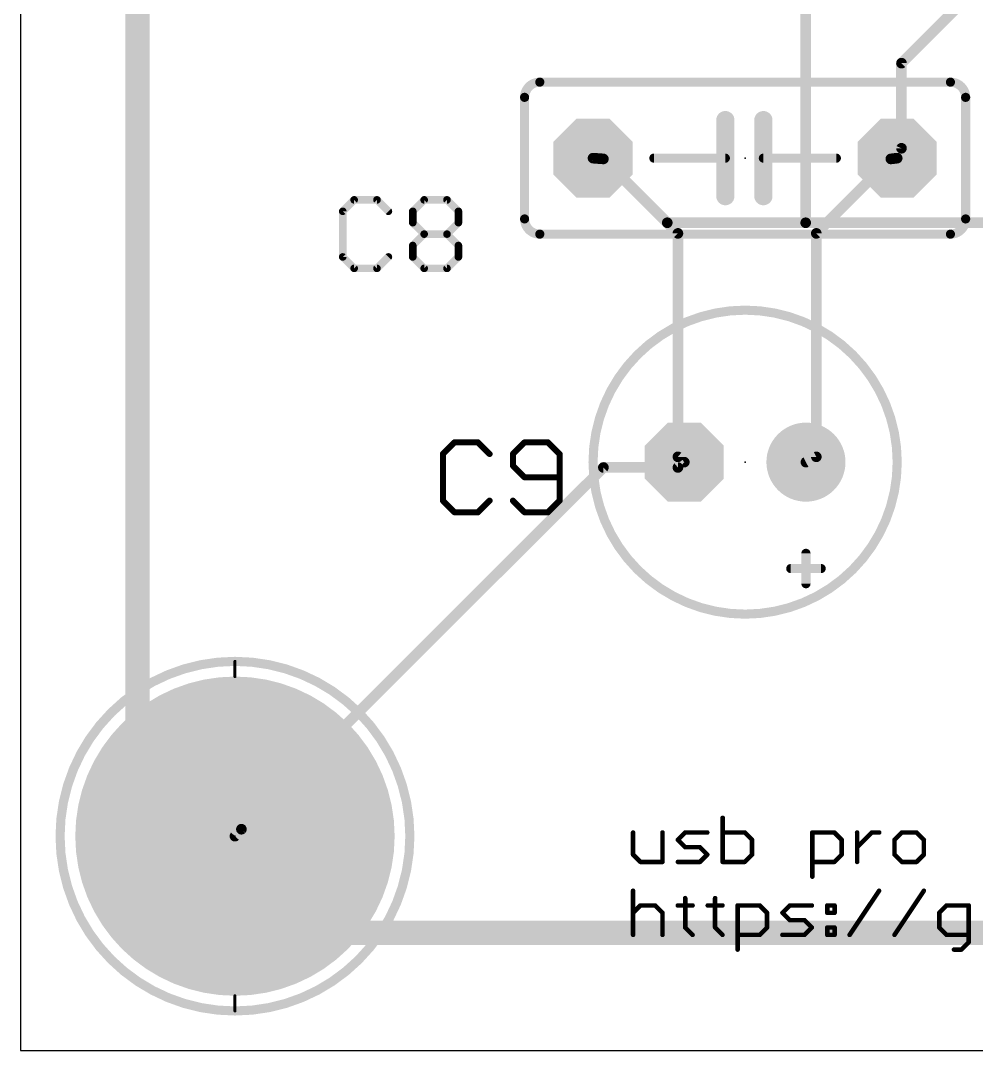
# Model space of a CAD drawing. Extents: x 0 to 100, y 0 to 50.
# Drawn here: x 0.05 to 16.01, y 0.04 to 17.25 of the extents above; entities that cross this region are included whole.
import ezdxf

# ---------------------------------------------------------------- set-up
doc = ezdxf.new("R2010")
doc.units = 0
for name, color, linetype in [('1', 14, 'CONTINUOUS'), ('16', 174, 'CONTINUOUS'), ('17', 94, 'CONTINUOUS'), ('20', 178, 'CONTINUOUS'), ('21', 251, 'CONTINUOUS'), ('23', 178, 'CONTINUOUS'), ('25', 251, 'CONTINUOUS')]:
    doc.layers.add(name, color=color, linetype=linetype)

# ---------------------------------------------------------------- blocks, each defined once
blk = doc.blocks.new('OCTAGONP')
at = {"const_width": 0.5}
blk.add_lwpolyline([(-0.25, -0.1036), (-0.25, 0.1036), (-0.1036, 0.25), (0.1036, 0.25), (0.25, 0.1036), (0.25, -0.1036), (0.1036, -0.25), (-0.1036, -0.25), (-0.25, -0.1036), (-0.25, 0.1036)], dxfattribs=at)
blk = doc.blocks.new('ROUNDP')
at = {"const_width": 0.5}
blk.add_lwpolyline([(0, -0.25, 1), (0, 0.25, 1), (0, -0.25)], format="xyb", dxfattribs=at)

msp = doc.modelspace()

# ---------------------------------------------------------------- linework, layer by layer
at = {"layer": '1', "const_width": 0.1778}
for points in [[(13.1572, 13.8684), (13.1572, 24.003)], [(18.669, 20.447), (14.7574, 16.5354)], [(14.7574, 16.5354), (14.7574, 15.113)], [(14.7574, 15.113), (14.686, 14.948)], [(9.779, 14.9352), (9.606, 14.948)], [(9.779, 14.9352), (10.8458, 13.8684)], [(10.8458, 13.8684), (11.0236, 13.6906)], [(10.8458, 13.8684), (13.1572, 13.8684)], [(13.1572, 13.8684), (19.0246, 13.8684)], [(11.0236, 13.6906), (11.0236, 9.9568)], [(11.0236, 9.9568), (11.13, 9.868)], [(3.7338, 3.7338), (9.779, 9.779)], [(9.779, 9.779), (11.0236, 9.779)], [(11.0236, 9.779), (11.13, 9.868)], [(3.7338, 3.7338), (3.626, 3.618)]]:
    msp.add_lwpolyline(points, dxfattribs=at)
at = {"layer": '1', "const_width": 0.0889}
for points in [[(14.726, 16.5668, 1), (14.7888, 16.504)], [(14.8018, 16.5354, 1), (14.713, 16.5354)], [(14.713, 15.113, 1), (14.8018, 15.113)], [(14.7982, 15.0953, 1), (14.7166, 15.1307)], [(9.6093, 14.9923, 1), (9.6027, 14.9037)], [(9.8104, 14.9666, 1), (9.7476, 14.9038)], [(9.7757, 14.8909, 1), (9.7823, 14.9795)], [(14.6452, 14.9657, 1), (14.7268, 14.9303)], [(10.8772, 13.8998, 1), (10.8144, 13.837)], [(10.8458, 13.9129, 1), (10.8458, 13.824)], [(10.8144, 13.837, 1), (10.8772, 13.8998)], [(13.1572, 13.9129, 1), (13.1572, 13.824)], [(13.1572, 13.824, 1), (13.1572, 13.9129)], [(11.068, 13.6906, 1), (10.9792, 13.6906)], [(13.1128, 13.8684, 1), (13.2017, 13.8684)], [(10.9922, 13.6592, 1), (11.055, 13.722)], [(11.0521, 9.9909, 1), (10.9951, 9.9227)], [(10.9792, 9.9568, 1), (11.068, 9.9568)], [(9.779, 9.8234, 1), (9.779, 9.7346)], [(9.8104, 9.7476, 1), (9.7476, 9.8104)], [(10.9951, 9.8131, 1), (11.0521, 9.7449)], [(11.0236, 9.7346, 1), (11.0236, 9.8234)], [(11.1585, 9.8339, 1), (11.1015, 9.9021)], [(11.1015, 9.8339, 1), (11.1585, 9.9021)], [(3.7024, 3.7652, 1), (3.7652, 3.7024)], [(3.7663, 3.7035, 1), (3.7013, 3.7641)], [(3.5935, 3.6483, 1), (3.6585, 3.5877)]]:
    msp.add_lwpolyline(points, format="xyb", dxfattribs=at)
at = {"layer": '16'}
for points, const_width in [([(2, 2), (2, 48)], 0.4064), ([(14.5796, 14.9352), (13.335, 13.6906)], 0.1778), ([(14.5796, 14.9352), (14.686, 14.948)], 0.1778), ([(13.335, 13.6906), (13.335, 9.9568)], 0.1778), ([(13.335, 9.9568), (13.162, 9.868)], 0.1778), ([(98, 2), (2, 2)], 0.4064)]:
    msp.add_lwpolyline(points, dxfattribs=dict(at, const_width=const_width))
for points, const_width in [([(14.5743, 14.9793, 1), (14.5849, 14.8911)], 0.0889), ([(14.611, 14.9038, 1), (14.5482, 14.9666)], 0.0889), ([(14.6913, 14.9039, 1), (14.6807, 14.9921)], 0.0889), ([(13.3795, 13.6906, 1), (13.2906, 13.6906)], 0.0889), ([(13.3036, 13.722, 1), (13.3664, 13.6592)], 0.0889), ([(13.2906, 9.9568, 1), (13.3795, 9.9568)], 0.0889), ([(13.3553, 9.9173, 1), (13.3147, 9.9963)], 0.0889), ([(13.1417, 9.9075, 1), (13.1823, 9.8285)], 0.0889), ([(2, 2.1016, 1), (2, 1.8984)], 0.2032), ([(1.8984, 2, 1), (2.1016, 2)], 0.2032)]:
    msp.add_lwpolyline(points, format="xyb", dxfattribs=dict(at, const_width=const_width))
at = {"layer": '20'}
for p, q in [((0.046, 50.038), (0.046, 0.038)), ((0.046, 0.038), (100.046, 0.038))]:
    msp.add_line(p, q, dxfattribs=at)
at = {"layer": '21'}
for points, const_width in [([(8.717, 16.218, 0.4142), (8.463, 15.964)], 0.1524), ([(8.717, 16.2561, 1), (8.717, 16.1799)], 0.0762), ([(8.717, 16.1799, 1), (8.717, 16.2561)], 0.0762), ([(15.829, 15.964, 0.4142), (15.575, 16.218)], 0.1524), ([(15.575, 16.2561, 1), (15.575, 16.1799)], 0.0762), ([(15.575, 16.1799, 1), (15.575, 16.2561)], 0.0762), ([(8.5011, 15.964, 1), (8.4249, 15.964)], 0.0762), ([(15.8671, 15.964, 1), (15.7909, 15.964)], 0.0762), ([(8.4249, 15.964, 1), (8.5011, 15.964)], 0.0762), ([(15.7909, 15.964, 1), (15.8671, 15.964)], 0.0762), ([(11.892, 15.583, 1), (11.7396, 15.583)], 0.1524), ([(12.527, 15.583, 1), (12.3746, 15.583)], 0.1524), ([(10.622, 14.9861, 1), (10.622, 14.9099)], 0.0762), ([(11.892, 14.948, 1), (11.7396, 14.948)], 0.1524), ([(11.7396, 14.948, 1), (11.892, 14.948)], 0.1524), ([(11.8158, 14.9099, 1), (11.8158, 14.9861)], 0.0762), ([(12.527, 14.948, 1), (12.3746, 14.948)], 0.1524), ([(12.3746, 14.948, 1), (12.527, 14.948)], 0.1524), ([(12.4508, 14.9861, 1), (12.4508, 14.9099)], 0.0762), ([(13.67, 14.9099, 1), (13.67, 14.9861)], 0.0762), ([(11.7396, 14.313, 1), (11.892, 14.313)], 0.1524), ([(12.3746, 14.313, 1), (12.527, 14.313)], 0.1524), ([(8.463, 13.932, 0.4142), (8.717, 13.678)], 0.1524), ([(8.5011, 13.932, 1), (8.4249, 13.932)], 0.0762), ([(8.4249, 13.932, 1), (8.5011, 13.932)], 0.0762), ([(15.575, 13.678, 0.4142), (15.829, 13.932)], 0.1524), ([(15.8671, 13.932, 1), (15.7909, 13.932)], 0.0762), ([(15.7909, 13.932, 1), (15.8671, 13.932)], 0.0762), ([(8.717, 13.7161, 1), (8.717, 13.6399)], 0.0762), ([(8.717, 13.6399, 1), (8.717, 13.7161)], 0.0762), ([(15.575, 13.7161, 1), (15.575, 13.6399)], 0.0762), ([(15.575, 13.6399, 1), (15.575, 13.7161)], 0.0762), ([(12.146, 7.328, 1), (12.146, 12.408, 1), (12.146, 7.328)], 0.1524), ([(13.2001, 8.344, 1), (13.1239, 8.344)], 0.0762), ([(12.908, 8.1281, 1), (12.908, 8.0519)], 0.0762), ([(13.416, 8.0519, 1), (13.416, 8.1281)], 0.0762), ([(13.1239, 7.836, 1), (13.2001, 7.836)], 0.0762), ([(3.626, 0.697, 1), (3.626, 6.539, 1), (3.626, 0.697)], 0.1524), ([(3.6387, 6.539, 1), (3.6133, 6.539)], 0.0254), ([(3.6133, 6.285, 1), (3.6387, 6.285)], 0.0254), ([(3.626, 2.118, 1), (3.626, 5.118, 1), (3.626, 2.118)], 0.2032), ([(11.7902, 3.9249, 1), (11.7521, 3.9249)], 0.0381), ([(10.2934, 3.6792, 1), (10.2553, 3.6792)], 0.0381), ([(10.7848, 3.6792, 1), (10.7467, 3.6792)], 0.0381), ([(11.1456, 3.6982, 1), (11.1456, 3.6601)], 0.0381), ([(11.1591, 3.6657, 1), (11.1321, 3.6927)], 0.0381), ([(11.5142, 3.6601, 1), (11.5142, 3.6982)], 0.0381), ([(11.7711, 3.6982, 1), (11.7711, 3.6601)], 0.0381), ([(12.1532, 3.6927, 1), (12.1263, 3.6657)], 0.0381), ([(12.1397, 3.6601, 1), (12.1397, 3.6982)], 0.0381), ([(13.287, 3.6792, 1), (13.2489, 3.6792)], 0.0381), ([(13.268, 3.6982, 1), (13.268, 3.6601)], 0.0381), ([(13.65, 3.6927, 1), (13.6231, 3.6657)], 0.0381), ([(13.6366, 3.6601, 1), (13.6366, 3.6982)], 0.0381), ([(14.0354, 3.6792, 1), (13.9973, 3.6792)], 0.0381), ([(14.2621, 3.6982, 1), (14.2621, 3.6601)], 0.0381), ([(14.2756, 3.6657, 1), (14.2486, 3.6927)], 0.0381), ([(14.385, 3.6601, 1), (14.385, 3.6982)], 0.0381), ([(14.7629, 3.6982, 1), (14.7629, 3.6601)], 0.0381), ([(14.7764, 3.6657, 1), (14.7495, 3.6927)], 0.0381), ([(15.0221, 3.6927, 1), (14.9952, 3.6657)], 0.0381), ([(15.0087, 3.6601, 1), (15.0087, 3.6982)], 0.0381), ([(11.0362, 3.5698, 1), (11.0092, 3.5428)], 0.0381), ([(11.0092, 3.5698, 1), (11.0362, 3.5428)], 0.0381), ([(11.1456, 3.4525, 1), (11.1456, 3.4144)], 0.0381), ([(11.1321, 3.42, 1), (11.1591, 3.4469)], 0.0381), ([(11.4048, 3.4469, 1), (11.3779, 3.42)], 0.0381), ([(11.3913, 3.4144, 1), (11.3913, 3.4525)], 0.0381), ([(12.2817, 3.5563, 1), (12.2436, 3.5563)], 0.0381), ([(12.2491, 3.5428, 1), (12.2761, 3.5698)], 0.0381), ([(13.7785, 3.5563, 1), (13.7404, 3.5563)], 0.0381), ([(13.746, 3.5428, 1), (13.7729, 3.5698)], 0.0381), ([(14.0029, 3.4469, 1), (14.0298, 3.42)], 0.0381), ([(14.6266, 3.5698, 1), (14.6535, 3.5428)], 0.0381), ([(14.6591, 3.5563, 1), (14.621, 3.5563)], 0.0381), ([(15.1506, 3.5563, 1), (15.1125, 3.5563)], 0.0381), ([(15.1181, 3.5428, 1), (15.145, 3.5698)], 0.0381), ([(10.2878, 3.324, 1), (10.2608, 3.2971)], 0.0381), ([(10.2553, 3.3106, 1), (10.2934, 3.3106)], 0.0381), ([(11.5277, 3.2971, 1), (11.5007, 3.324)], 0.0381), ([(11.5007, 3.2971, 1), (11.5277, 3.324)], 0.0381), ([(12.2436, 3.3106, 1), (12.2817, 3.3106)], 0.0381), ([(12.2761, 3.2971, 1), (12.2491, 3.324)], 0.0381), ([(13.7404, 3.3106, 1), (13.7785, 3.3106)], 0.0381), ([(13.7729, 3.2971, 1), (13.746, 3.324)], 0.0381), ([(14.6535, 3.324, 1), (14.6266, 3.2971)], 0.0381), ([(14.621, 3.3106, 1), (14.6591, 3.3106)], 0.0381), ([(15.1125, 3.3106, 1), (15.1506, 3.3106)], 0.0381), ([(15.145, 3.2971, 1), (15.1181, 3.324)], 0.0381), ([(10.3972, 3.2067, 1), (10.3972, 3.1686)], 0.0381), ([(10.3837, 3.1742, 1), (10.4106, 3.2012)], 0.0381), ([(10.7467, 3.1877, 1), (10.7848, 3.1877)], 0.0381), ([(10.7658, 3.1686, 1), (10.7658, 3.2067)], 0.0381), ([(11.0227, 3.2067, 1), (11.0227, 3.1686)], 0.0381), ([(11.3779, 3.2012, 1), (11.4048, 3.1742)], 0.0381), ([(11.3913, 3.1686, 1), (11.3913, 3.2067)], 0.0381), ([(11.7711, 3.2067, 1), (11.7711, 3.1686)], 0.0381), ([(11.7521, 3.1877, 1), (11.7902, 3.1877)], 0.0381), ([(12.1263, 3.2012, 1), (12.1532, 3.1742)], 0.0381), ([(12.1397, 3.1686, 1), (12.1397, 3.2067)], 0.0381), ([(13.268, 3.2067, 1), (13.268, 3.1686)], 0.0381), ([(13.6231, 3.2012, 1), (13.65, 3.1742)], 0.0381), ([(13.6366, 3.1686, 1), (13.6366, 3.2067)], 0.0381), ([(13.9973, 3.1877, 1), (14.0354, 3.1877)], 0.0381), ([(14.7629, 3.2067, 1), (14.7629, 3.1686)], 0.0381), ([(14.7495, 3.1742, 1), (14.7764, 3.2012)], 0.0381), ([(14.9952, 3.2012, 1), (15.0221, 3.1742)], 0.0381), ([(15.0087, 3.1686, 1), (15.0087, 3.2067)], 0.0381), ([(13.2489, 2.942, 1), (13.287, 2.942)], 0.0381), ([(10.2934, 2.7057, 1), (10.2553, 2.7057)], 0.0381), ([(11.1646, 2.5829, 1), (11.1265, 2.5829)], 0.0381), ([(11.6636, 2.5829, 1), (11.6255, 2.5829)], 0.0381), ([(14.399, 2.6952, 1), (14.3673, 2.7163)], 0.0381), ([(15.1474, 2.6952, 1), (15.1157, 2.7163)], 0.0381), ([(10.3972, 2.479, 1), (10.3972, 2.4409)], 0.0381), ([(10.4106, 2.4465, 1), (10.3837, 2.4735)], 0.0381), ([(10.6564, 2.4735, 1), (10.6294, 2.4465)], 0.0381), ([(10.6429, 2.4409, 1), (10.6429, 2.479)], 0.0381), ([(11.0227, 2.479, 1), (11.0227, 2.4409)], 0.0381), ([(11.2685, 2.4409, 1), (11.2685, 2.479)], 0.0381), ([(11.5217, 2.479, 1), (11.5217, 2.4409)], 0.0381), ([(11.7674, 2.4409, 1), (11.7674, 2.479)], 0.0381), ([(12.0397, 2.46, 1), (12.0016, 2.46)], 0.0381), ([(12.0206, 2.479, 1), (12.0206, 2.4409)], 0.0381), ([(12.4027, 2.4735, 1), (12.3757, 2.4465)], 0.0381), ([(12.3892, 2.4409, 1), (12.3892, 2.479)], 0.0381), ([(12.8919, 2.479, 1), (12.8919, 2.4409)], 0.0381), ([(12.9054, 2.4465, 1), (12.8784, 2.4735)], 0.0381), ([(13.2605, 2.4409, 1), (13.2605, 2.479)], 0.0381), ([(13.5174, 2.479, 1), (13.5174, 2.4409)], 0.0381), ([(13.5365, 2.46, 1), (13.4984, 2.46)], 0.0381), ([(13.6594, 2.46, 1), (13.6213, 2.46)], 0.0381), ([(13.6403, 2.4409, 1), (13.6403, 2.479)], 0.0381), ([(15.5113, 2.479, 1), (15.5113, 2.4409)], 0.0381), ([(15.5248, 2.4465, 1), (15.4979, 2.4735)], 0.0381), ([(15.899, 2.46, 1), (15.8609, 2.46)], 0.0381), ([(15.88, 2.4409, 1), (15.88, 2.479)], 0.0381), ([(10.2608, 2.3506, 1), (10.2878, 2.3236)], 0.0381), ([(10.7848, 2.3371, 1), (10.7467, 2.3371)], 0.0381), ([(10.7523, 2.3236, 1), (10.7793, 2.3506)], 0.0381), ([(12.5311, 2.3371, 1), (12.493, 2.3371)], 0.0381), ([(12.4986, 2.3236, 1), (12.5256, 2.3506)], 0.0381), ([(12.7825, 2.3506, 1), (12.7555, 2.3236)], 0.0381), ([(12.7555, 2.3506, 1), (12.7825, 2.3236)], 0.0381), ([(12.8919, 2.2333, 1), (12.8919, 2.1952)], 0.0381), ([(12.8784, 2.2008, 1), (12.9054, 2.2277)], 0.0381), ([(13.1511, 2.2277, 1), (13.1242, 2.2008)], 0.0381), ([(13.1376, 2.1952, 1), (13.1376, 2.2333)], 0.0381), ([(13.5174, 2.3562, 1), (13.5174, 2.3181)], 0.0381), ([(13.4984, 2.3371, 1), (13.5365, 2.3371)], 0.0381), ([(13.6213, 2.3371, 1), (13.6594, 2.3371)], 0.0381), ([(13.6403, 2.3181, 1), (13.6403, 2.3562)], 0.0381), ([(15.375, 2.3506, 1), (15.4019, 2.3236)], 0.0381), ([(15.4075, 2.3371, 1), (15.3694, 2.3371)], 0.0381), ([(11.1591, 2.1048, 1), (11.1321, 2.0779)], 0.0381), ([(11.1265, 2.0914, 1), (11.1646, 2.0914)], 0.0381), ([(11.658, 2.1048, 1), (11.6311, 2.0779)], 0.0381), ([(11.6255, 2.0914, 1), (11.6636, 2.0914)], 0.0381), ([(12.493, 2.0914, 1), (12.5311, 2.0914)], 0.0381), ([(12.5256, 2.0779, 1), (12.4986, 2.1048)], 0.0381), ([(13.274, 2.0779, 1), (13.247, 2.1048)], 0.0381), ([(13.247, 2.0779, 1), (13.274, 2.1048)], 0.0381), ([(13.5174, 2.1104, 1), (13.5174, 2.0723)], 0.0381), ([(13.5365, 2.0914, 1), (13.4984, 2.0914)], 0.0381), ([(13.6594, 2.0914, 1), (13.6213, 2.0914)], 0.0381), ([(13.6403, 2.0723, 1), (13.6403, 2.1104)], 0.0381), ([(15.4019, 2.1048, 1), (15.375, 2.0779)], 0.0381), ([(15.3694, 2.0914, 1), (15.4075, 2.0914)], 0.0381), ([(10.2553, 1.9685, 1), (10.2934, 1.9685)], 0.0381), ([(10.7467, 1.9685, 1), (10.7848, 1.9685)], 0.0381), ([(11.255, 1.955, 1), (11.2819, 1.982)], 0.0381), ([(11.7539, 1.955, 1), (11.7809, 1.982)], 0.0381), ([(12.0206, 1.9876, 1), (12.0206, 1.9495)], 0.0381), ([(12.3757, 1.982, 1), (12.4027, 1.955)], 0.0381), ([(12.3892, 1.9495, 1), (12.3892, 1.9876)], 0.0381), ([(12.769, 1.9876, 1), (12.769, 1.9495)], 0.0381), ([(13.1242, 1.982, 1), (13.1511, 1.955)], 0.0381), ([(13.1376, 1.9495, 1), (13.1376, 1.9876)], 0.0381), ([(13.5174, 1.9876, 1), (13.5174, 1.9495)], 0.0381), ([(13.4984, 1.9685, 1), (13.5365, 1.9685)], 0.0381), ([(13.6213, 1.9685, 1), (13.6594, 1.9685)], 0.0381), ([(13.6403, 1.9495, 1), (13.6403, 1.9876)], 0.0381), ([(13.8758, 1.9791, 1), (13.9075, 1.9579)], 0.0381), ([(14.6242, 1.9791, 1), (14.6559, 1.9579)], 0.0381), ([(15.5113, 1.9876, 1), (15.5113, 1.9495)], 0.0381), ([(15.4979, 1.955, 1), (15.5248, 1.982)], 0.0381), ([(15.88, 1.9495, 1), (15.88, 1.9876)], 0.0381), ([(12.0016, 1.7228, 1), (12.0397, 1.7228)], 0.0381), ([(15.6342, 1.7418, 1), (15.6342, 1.7037)], 0.0381), ([(15.7436, 1.7362, 1), (15.7706, 1.7093)], 0.0381), ([(15.7571, 1.7037, 1), (15.7571, 1.7418)], 0.0381), ([(15.8609, 1.8456, 1), (15.899, 1.8456)], 0.0381), ([(15.8934, 1.8322, 1), (15.8665, 1.8591)], 0.0381), ([(3.6387, 0.951, 1), (3.6133, 0.951)], 0.0254), ([(3.6133, 0.697, 1), (3.6387, 0.697)], 0.0254)]:
    msp.add_lwpolyline(points, format="xyb", dxfattribs=dict(at, const_width=const_width))
for points, const_width in [([(15.575, 16.218), (8.717, 16.218)], 0.1524), ([(8.463, 15.964), (8.463, 13.932)], 0.1524), ([(15.829, 13.932), (15.829, 15.964)], 0.1524), ([(11.8158, 14.948), (11.8158, 15.583)], 0.3048), ([(12.4508, 14.948), (12.4508, 15.583)], 0.3048), ([(11.8158, 14.948), (10.622, 14.948)], 0.1524), ([(11.8158, 14.313), (11.8158, 14.948)], 0.3048), ([(12.4508, 14.313), (12.4508, 14.948)], 0.3048), ([(12.4508, 14.948), (13.67, 14.948)], 0.1524), ([(8.717, 13.678), (15.575, 13.678)], 0.1524), ([(13.162, 8.344), (13.162, 7.836)], 0.1524), ([(13.416, 8.09), (12.908, 8.09)], 0.1524), ([(3.626, 6.539), (3.626, 6.285)], 0.0508), ([(11.7711, 3.9249), (11.7711, 3.1877)], 0.0762), ([(10.2743, 3.6792), (10.2743, 3.3106)], 0.0762), ([(10.7658, 3.1877), (10.7658, 3.6792)], 0.0762), ([(11.0227, 3.5563), (11.1456, 3.6792)], 0.0762), ([(11.1456, 3.6792), (11.5142, 3.6792)], 0.0762), ([(12.1397, 3.6792), (11.7711, 3.6792)], 0.0762), ([(12.2626, 3.5563), (12.1397, 3.6792)], 0.0762), ([(13.268, 2.942), (13.268, 3.6792)], 0.0762), ([(13.268, 3.6792), (13.6366, 3.6792)], 0.0762), ([(13.6366, 3.6792), (13.7594, 3.5563)], 0.0762), ([(14.0164, 3.1877), (14.0164, 3.6792)], 0.0762), ([(14.0164, 3.4334), (14.2621, 3.6792)], 0.0762), ([(14.2621, 3.6792), (14.385, 3.6792)], 0.0762), ([(14.7629, 3.6792), (14.6401, 3.5563)], 0.0762), ([(15.0087, 3.6792), (14.7629, 3.6792)], 0.0762), ([(15.1315, 3.5563), (15.0087, 3.6792)], 0.0762), ([(11.1456, 3.4334), (11.0227, 3.5563)], 0.0762), ([(11.3913, 3.4334), (11.1456, 3.4334)], 0.0762), ([(11.5142, 3.3106), (11.3913, 3.4334)], 0.0762), ([(12.2626, 3.3106), (12.2626, 3.5563)], 0.0762), ([(13.7594, 3.5563), (13.7594, 3.3106)], 0.0762), ([(14.6401, 3.5563), (14.6401, 3.3106)], 0.0762), ([(15.1315, 3.3106), (15.1315, 3.5563)], 0.0762), ([(10.2743, 3.3106), (10.3972, 3.1877)], 0.0762), ([(11.3913, 3.1877), (11.5142, 3.3106)], 0.0762), ([(12.1397, 3.1877), (12.2626, 3.3106)], 0.0762), ([(13.7594, 3.3106), (13.6366, 3.1877)], 0.0762), ([(14.6401, 3.3106), (14.7629, 3.1877)], 0.0762), ([(15.0087, 3.1877), (15.1315, 3.3106)], 0.0762), ([(10.3972, 3.1877), (10.7658, 3.1877)], 0.0762), ([(11.0227, 3.1877), (11.3913, 3.1877)], 0.0762), ([(11.7711, 3.1877), (12.1397, 3.1877)], 0.0762), ([(13.6366, 3.1877), (13.268, 3.1877)], 0.0762), ([(14.7629, 3.1877), (15.0087, 3.1877)], 0.0762), ([(10.2743, 2.7057), (10.2743, 1.9685)], 0.0762), ([(11.1456, 2.5829), (11.1456, 2.0914)], 0.0762), ([(11.6445, 2.5829), (11.6445, 2.0914)], 0.0762), ([(13.8916, 1.9685), (14.3831, 2.7057)], 0.0762), ([(14.6401, 1.9685), (15.1315, 2.7057)], 0.0762), ([(10.2743, 2.3371), (10.3972, 2.46)], 0.0762), ([(10.3972, 2.46), (10.6429, 2.46)], 0.0762), ([(10.6429, 2.46), (10.7658, 2.3371)], 0.0762), ([(11.0227, 2.46), (11.2685, 2.46)], 0.0762), ([(11.5217, 2.46), (11.7674, 2.46)], 0.0762), ([(12.0206, 1.7228), (12.0206, 2.46)], 0.0762), ([(12.0206, 2.46), (12.3892, 2.46)], 0.0762), ([(12.3892, 2.46), (12.5121, 2.3371)], 0.0762), ([(12.769, 2.3371), (12.8919, 2.46)], 0.0762), ([(12.8919, 2.46), (13.2605, 2.46)], 0.0762), ([(13.5174, 2.46), (13.6403, 2.46)], 0.0762), ([(13.5174, 2.3371), (13.5174, 2.46)], 0.0762), ([(13.6403, 2.46), (13.6403, 2.3371)], 0.0762), ([(15.5113, 2.46), (15.3885, 2.3371)], 0.0762), ([(15.88, 2.46), (15.5113, 2.46)], 0.0762), ([(15.88, 1.8456), (15.88, 2.46)], 0.0762), ([(10.7658, 2.3371), (10.7658, 1.9685)], 0.0762), ([(12.5121, 2.3371), (12.5121, 2.0914)], 0.0762), ([(12.8919, 2.2142), (12.769, 2.3371)], 0.0762), ([(13.1376, 2.2142), (12.8919, 2.2142)], 0.0762), ([(13.2605, 2.0914), (13.1376, 2.2142)], 0.0762), ([(13.6403, 2.3371), (13.5174, 2.3371)], 0.0762), ([(15.3885, 2.3371), (15.3885, 2.0914)], 0.0762), ([(11.1456, 2.0914), (11.2685, 1.9685)], 0.0762), ([(11.6445, 2.0914), (11.7674, 1.9685)], 0.0762), ([(12.5121, 2.0914), (12.3892, 1.9685)], 0.0762), ([(13.1376, 1.9685), (13.2605, 2.0914)], 0.0762), ([(13.5174, 2.0914), (13.6403, 2.0914)], 0.0762), ([(13.5174, 1.9685), (13.5174, 2.0914)], 0.0762), ([(13.6403, 2.0914), (13.6403, 1.9685)], 0.0762), ([(15.3885, 2.0914), (15.5113, 1.9685)], 0.0762), ([(12.3892, 1.9685), (12.0206, 1.9685)], 0.0762), ([(12.769, 1.9685), (13.1376, 1.9685)], 0.0762), ([(13.6403, 1.9685), (13.5174, 1.9685)], 0.0762), ([(15.5113, 1.9685), (15.88, 1.9685)], 0.0762), ([(15.6342, 1.7228), (15.7571, 1.7228)], 0.0762), ([(15.7571, 1.7228), (15.88, 1.8456)], 0.0762), ([(3.626, 0.951), (3.626, 0.697)], 0.0508)]:
    msp.add_lwpolyline(points, dxfattribs=dict(at, const_width=const_width))
at = {"layer": '23'}
for p in [(12.146, 14.948), (12.146, 9.868), (3.626, 3.618)]:
    msp.add_point(p, dxfattribs=at)
at = {"layer": '25'}
for points, const_width in [([(5.6164, 14.2505), (5.4257, 14.0598)], 0.127), ([(5.9977, 14.2505), (5.6164, 14.2505)], 0.127), ([(6.1884, 14.0598), (5.9977, 14.2505)], 0.127), ([(6.5951, 14.0598), (6.7858, 14.2505)], 0.127), ([(6.7858, 14.2505), (7.1671, 14.2505)], 0.127), ([(7.1671, 14.2505), (7.3578, 14.0598)], 0.127), ([(5.4257, 14.0598), (5.4257, 13.2972)], 0.127), ([(6.5951, 13.8692), (6.5951, 14.0598)], 0.127), ([(7.3578, 14.0598), (7.3578, 13.8692)], 0.127), ([(6.7858, 13.6785), (6.5951, 13.8692)], 0.127), ([(7.3578, 13.8692), (7.1671, 13.6785)], 0.127), ([(6.5951, 13.4878), (6.7858, 13.6785)], 0.127), ([(6.7858, 13.6785), (7.1671, 13.6785)], 0.127), ([(7.1671, 13.6785), (7.3578, 13.4878)], 0.127), ([(6.5951, 13.2972), (6.5951, 13.4878)], 0.127), ([(7.3578, 13.4878), (7.3578, 13.2972)], 0.127), ([(5.4257, 13.2972), (5.6164, 13.1065)], 0.127), ([(5.9977, 13.1065), (6.1884, 13.2972)], 0.127), ([(6.7858, 13.1065), (6.5951, 13.2972)], 0.127), ([(7.3578, 13.2972), (7.1671, 13.1065)], 0.127), ([(5.6164, 13.1065), (5.9977, 13.1065)], 0.127), ([(7.1671, 13.1065), (6.7858, 13.1065)], 0.127), ([(7.2939, 10.1992), (7.099, 10.0043)], 0.1016), ([(7.6837, 10.1992), (7.2939, 10.1992)], 0.1016), ([(7.8786, 10.0043), (7.6837, 10.1992)], 0.1016), ([(8.4633, 10.1992), (8.2684, 10.0043)], 0.1016), ([(8.8531, 10.1992), (8.4633, 10.1992)], 0.1016), ([(9.048, 10.0043), (8.8531, 10.1992)], 0.1016), ([(7.099, 10.0043), (7.099, 9.2247)], 0.1016), ([(8.2684, 10.0043), (8.2684, 9.8094)], 0.1016), ([(9.048, 9.2247), (9.048, 10.0043)], 0.1016), ([(8.2684, 9.8094), (8.4633, 9.6145)], 0.1016), ([(8.4633, 9.6145), (9.048, 9.6145)], 0.1016), ([(7.099, 9.2247), (7.2939, 9.0298)], 0.1016), ([(7.6837, 9.0298), (7.8786, 9.2247)], 0.1016), ([(8.2684, 9.2247), (8.4633, 9.0298)], 0.1016), ([(8.8531, 9.0298), (9.048, 9.2247)], 0.1016), ([(7.2939, 9.0298), (7.6837, 9.0298)], 0.1016), ([(8.4633, 9.0298), (8.8531, 9.0298)], 0.1016)]:
    msp.add_lwpolyline(points, dxfattribs=dict(at, const_width=const_width))
for points, const_width in [([(5.6164, 14.2822, 1), (5.6164, 14.2187)], 0.0635), ([(5.6388, 14.228, 1), (5.5939, 14.2729)], 0.0635), ([(6.0201, 14.2729, 1), (5.9752, 14.228)], 0.0635), ([(5.9977, 14.2187, 1), (5.9977, 14.2822)], 0.0635), ([(6.7858, 14.2822, 1), (6.7858, 14.2187)], 0.0635), ([(6.8082, 14.228, 1), (6.7633, 14.2729)], 0.0635), ([(7.1895, 14.2729, 1), (7.1446, 14.228)], 0.0635), ([(7.1671, 14.2187, 1), (7.1671, 14.2822)], 0.0635), ([(5.4575, 14.0598, 1), (5.394, 14.0598)], 0.0635), ([(5.4033, 14.0823, 1), (5.4482, 14.0374)], 0.0635), ([(6.1659, 14.0374, 1), (6.2108, 14.0823)], 0.0635), ([(6.6269, 14.0598, 1), (6.5634, 14.0598)], 0.0635), ([(6.5726, 14.0823, 1), (6.6176, 14.0374)], 0.0635), ([(7.3895, 14.0598, 1), (7.326, 14.0598)], 0.0635), ([(7.3353, 14.0374, 1), (7.3802, 14.0823)], 0.0635), ([(6.6176, 13.8916, 1), (6.5726, 13.8467)], 0.0635), ([(6.5634, 13.8692, 1), (6.6269, 13.8692)], 0.0635), ([(7.326, 13.8692, 1), (7.3895, 13.8692)], 0.0635), ([(7.3802, 13.8467, 1), (7.3353, 13.8916)], 0.0635), ([(6.7858, 13.7102, 1), (6.7858, 13.6467)], 0.0635), ([(6.8082, 13.656, 1), (6.7633, 13.7009)], 0.0635), ([(6.7633, 13.656, 1), (6.8082, 13.7009)], 0.0635), ([(7.1895, 13.7009, 1), (7.1446, 13.656)], 0.0635), ([(7.1446, 13.7009, 1), (7.1895, 13.656)], 0.0635), ([(7.1671, 13.6467, 1), (7.1671, 13.7102)], 0.0635), ([(6.6269, 13.4878, 1), (6.5634, 13.4878)], 0.0635), ([(6.5726, 13.5103, 1), (6.6176, 13.4654)], 0.0635), ([(7.3895, 13.4878, 1), (7.326, 13.4878)], 0.0635), ([(7.3353, 13.4654, 1), (7.3802, 13.5103)], 0.0635), ([(5.4482, 13.3196, 1), (5.4033, 13.2747)], 0.0635), ([(5.394, 13.2972, 1), (5.4575, 13.2972)], 0.0635), ([(6.2108, 13.2747, 1), (6.1659, 13.3196)], 0.0635), ([(6.6176, 13.3196, 1), (6.5726, 13.2747)], 0.0635), ([(6.5634, 13.2972, 1), (6.6269, 13.2972)], 0.0635), ([(7.326, 13.2972, 1), (7.3895, 13.2972)], 0.0635), ([(7.3802, 13.2747, 1), (7.3353, 13.3196)], 0.0635), ([(5.6164, 13.1383, 1), (5.6164, 13.0747)], 0.0635), ([(5.5939, 13.084, 1), (5.6388, 13.129)], 0.0635), ([(5.9752, 13.129, 1), (6.0201, 13.084)], 0.0635), ([(5.9977, 13.0747, 1), (5.9977, 13.1383)], 0.0635), ([(6.7858, 13.1383, 1), (6.7858, 13.0747)], 0.0635), ([(6.7633, 13.084, 1), (6.8082, 13.129)], 0.0635), ([(7.1446, 13.129, 1), (7.1895, 13.084)], 0.0635), ([(7.1671, 13.0747, 1), (7.1671, 13.1383)], 0.0635), ([(7.2939, 10.2246, 1), (7.2939, 10.1738)], 0.0508), ([(7.3119, 10.1812, 1), (7.2759, 10.2172)], 0.0508), ([(7.7017, 10.2172, 1), (7.6657, 10.1812)], 0.0508), ([(7.6837, 10.1738, 1), (7.6837, 10.2246)], 0.0508), ([(8.4633, 10.2246, 1), (8.4633, 10.1738)], 0.0508), ([(8.4813, 10.1812, 1), (8.4453, 10.2172)], 0.0508), ([(8.8711, 10.2172, 1), (8.8351, 10.1812)], 0.0508), ([(8.8531, 10.1738, 1), (8.8531, 10.2246)], 0.0508), ([(7.081, 10.0223, 1), (7.117, 9.9863)], 0.0508), ([(7.1244, 10.0043, 1), (7.0736, 10.0043)], 0.0508), ([(7.8606, 9.9863, 1), (7.8966, 10.0223)], 0.0508), ([(8.2504, 10.0223, 1), (8.2864, 9.9863)], 0.0508), ([(8.2938, 10.0043, 1), (8.243, 10.0043)], 0.0508), ([(9.0734, 10.0043, 1), (9.0226, 10.0043)], 0.0508), ([(9.03, 9.9863, 1), (9.066, 10.0223)], 0.0508), ([(8.2864, 9.8274, 1), (8.2504, 9.7914)], 0.0508), ([(8.243, 9.8094, 1), (8.2938, 9.8094)], 0.0508), ([(8.4633, 9.6399, 1), (8.4633, 9.5891)], 0.0508), ([(8.4453, 9.5965, 1), (8.4813, 9.6325)], 0.0508), ([(9.048, 9.5891, 1), (9.048, 9.6399)], 0.0508), ([(7.117, 9.2427, 1), (7.081, 9.2067)], 0.0508), ([(7.0736, 9.2247, 1), (7.1244, 9.2247)], 0.0508), ([(7.8966, 9.2067, 1), (7.8606, 9.2427)], 0.0508), ([(8.2864, 9.2427, 1), (8.2504, 9.2067)], 0.0508), ([(9.0226, 9.2247, 1), (9.0734, 9.2247)], 0.0508), ([(9.066, 9.2067, 1), (9.03, 9.2427)], 0.0508), ([(7.2939, 9.0552, 1), (7.2939, 9.0044)], 0.0508), ([(7.2759, 9.0118, 1), (7.3119, 9.0478)], 0.0508), ([(7.6657, 9.0478, 1), (7.7017, 9.0118)], 0.0508), ([(7.6837, 9.0044, 1), (7.6837, 9.0552)], 0.0508), ([(8.4633, 9.0552, 1), (8.4633, 9.0044)], 0.0508), ([(8.4453, 9.0118, 1), (8.4813, 9.0478)], 0.0508), ([(8.8351, 9.0478, 1), (8.8711, 9.0118)], 0.0508), ([(8.8531, 9.0044, 1), (8.8531, 9.0552)], 0.0508)]:
    msp.add_lwpolyline(points, format="xyb", dxfattribs=dict(at, const_width=const_width))

# ---------------------------------------------------------------- block references
at = {"layer": '17', "xscale": 1.3208, "yscale": 1.3208, "rotation": 180}
for name, p in [('OCTAGONP', (9.606, 14.948)), ('OCTAGONP', (9.606, 14.948)), ('OCTAGONP', (14.686, 14.948)), ('OCTAGONP', (14.686, 14.948)), ('OCTAGONP', (11.13, 9.868)), ('OCTAGONP', (11.13, 9.868)), ('ROUNDP', (13.162, 9.868)), ('ROUNDP', (13.162, 9.868))]:
    msp.add_blockref(name, p, dxfattribs=at)
at = {"layer": '17', "xscale": 5.334, "yscale": 5.334}
msp.add_blockref('ROUNDP', (3.626, 3.618), dxfattribs=at)
msp.add_blockref('ROUNDP', (3.626, 3.618), dxfattribs=at)

doc.saveas('drawing.dxf')
